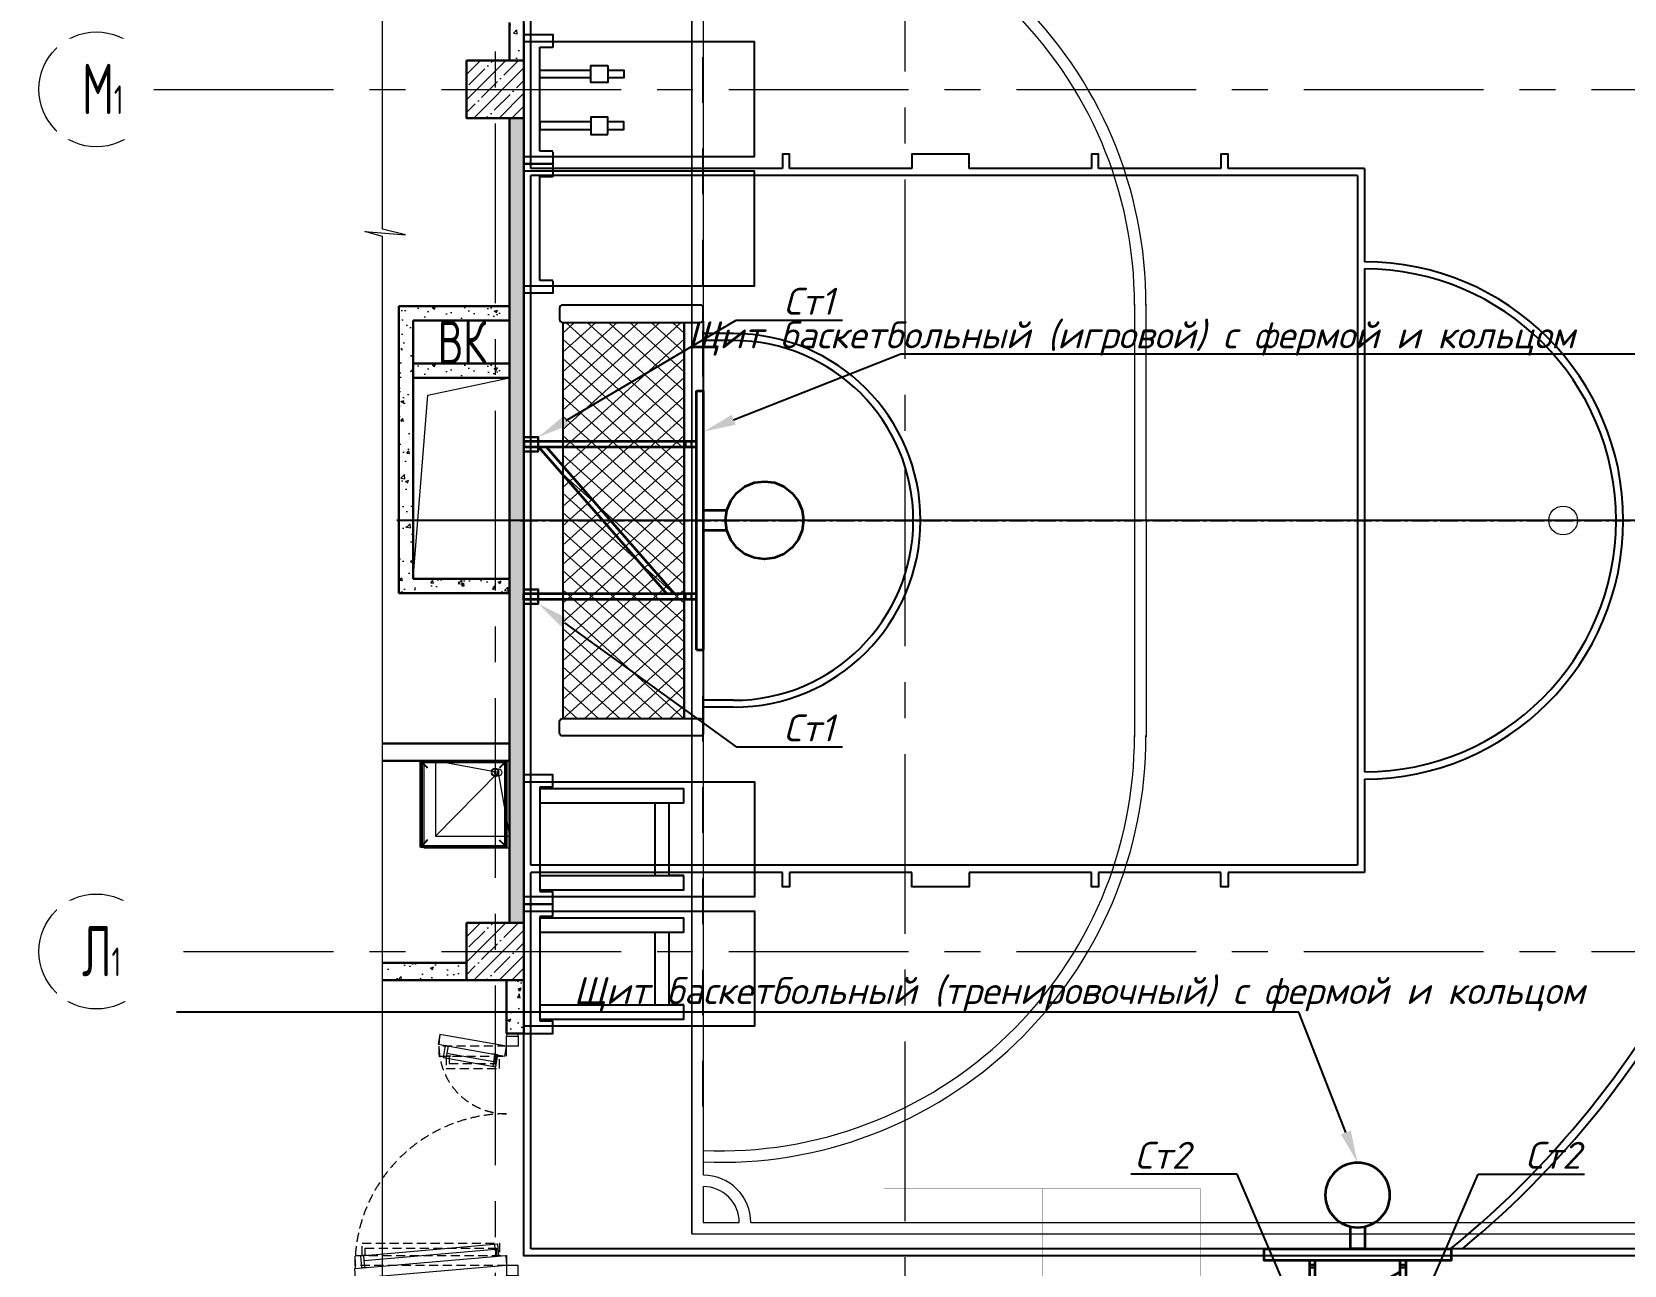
# Model space of a CAD drawing. Header units: millimetres. Extents: x 10124 to 8132345, y -95635 to 1386204.
# Drawn here: x 105699 to 116776, y 75604 to 84187 of the extents above; entities that cross this region are included whole.
import ezdxf
from ezdxf import colors
from ezdxf.entities.mleader import LeaderData, LeaderLine
from ezdxf.math import Vec2, Vec3

# ---------------------------------------------------------------- set-up
doc = ezdxf.new("R2010")
doc.units = ezdxf.units.MM
for name, pattern in [('CENTER', [2, 1.25, -0.25, 0.25, -0.25]), ('DASHED', [19.05, 12.7, -6.35]), ('Штрих', [6.35, 3.175, -3.175])]:
    doc.linetypes.add(name, pattern=pattern)
for name, color, linetype, lineweight in [('013', 7, 'Continuous', 13), ('030', 7, 'Continuous', 30), ('АР_Колонны', 250, 'Continuous', 30), ('АР_Колонны Штрих', 250, 'Continuous', 5), ('АР_Оси', 193, 'Continuous', 9), ('АР_Перегородки витражные', 152, 'Continuous', 13), ('АР_Перегородки газоблок', 165, 'Continuous', 30), ('АР_Перегородки газоблок_Штрих', 165, 'Continuous', 5), ('АР_тонкая линия', 250, 'Continuous', 0), ('ТХ_мебель передв', 250, 'Continuous', 13), ('ТХ_разметка минифутбол', 7, 'Continuous', 9)]:
    doc.layers.add(name, color=color, linetype=linetype, lineweight=lineweight)
for name, color, linetype in [('АР_Отверстия', 251, 'Continuous'), ('ТХ ОБОРУДОВАНИЕ', 250, 'Continuous'), ('ТХ_обор_спорт', 5, 'Continuous'), ('ТХ_разметка баскетбол', 7, 'Continuous'), ('ТХ_сантехника', 253, 'Continuous'), ('ТХ_спорт_разметка', 2, 'Continuous')]:
    doc.layers.add(name, color=color, linetype=linetype)
doc.styles.add('100', font='isocpeui.ttf', dxfattribs={"height": 250})
doc.styles.add('ICOCPEUR', font='isocpeur.TTF')
doc.styles.add('ГОСТ 2.304', font='CS_Gost2304.shx')
pattern_1 = [(50, (291156.17, -40814.12), (215.17805, -18.82564), [22.5, -247.5]), (355, (291156.17, -40814.12), (-41.6254, 225.65764), [18, -198]), (100.45144, (291174.1, -40815.69), (173.55265, 206.832), [19.12206, -210.34263]), (46.1842, (291156.17, -40754.12), (320.1724, -49.6558), [33.75, -371.25]), (96.63564, (291182.85, -40758.26), (280.3986, 292.2356), [28.6831, -315.51413]), (351.18416, (291156.17, -40754.12), (280.3986, 292.2356), [27, -297]), (21, (291186.17, -40769.12), (179.07212, -120.78567), [22.5, -247.5]), (326, (291186.17, -40769.12), (72.9946, 217.54501), [18, -198]), (71.45144, (291201.1, -40779.18), (252.06671, 96.75935), [19.12206, -210.34263]), (37.5, (291156.17, -40814.12), (3.647957, 99.868156), [0, -195.6, 0, -201, 0, -198.75]), (7.5, (291156.17, -40814.12), (78.92086, 118.323514), [0, -114.6, 0, -191.1, 0, -75.75]), (327.5, (291089.27, -40814.12), (160.14673, -6.766462), [0, -75, 0, -234, 0, -310.5]), (317.5, (291059.27, -40814.12), (174.95585, 30.031495), [0, -97.5, 0, -155.4, 0, -220.5])]

# ---------------------------------------------------------------- blocks, each defined once
blk = doc.blocks.new('1700-3')
for p, q in [((-416, 1465), (-422, 1430)), ((-90, 1407), (-96, 1373))]:
    blk.add_line(p, q)
at = {"linetype": 'DASHED', "ltscale": 5}
for p, q in [((-80, 100), (-83, 135)), ((-991, 20), (-994, 55))]:
    blk.add_line(p, q, dxfattribs=at)
for points in [[(-476, 1526), (-12, 1444), (0, 1513), (-464, 1595)], [(0, -13), (-1051, -105), (-1057, -35), (-6, 57)]]:
    blk.add_lwpolyline(points, close=True)
for points in [[(80, 1600), (0, 1600), (0, 1583), (80, 1583), (80, 1600)], [(0, 1583), (80, 1583), (80, 1513), (50, 1513), (50, 1513), (0, 1513), (0, 1583)], [(-392, 1511), (-427, 1517), (-441, 1434), (-76, 1369), (-61, 1453), (-96, 1459)], [(-407, 1514), (-416, 1465), (-90, 1407), (-81, 1456)], [(-972, -28), (-1007, -31), (-1014, 54), (-63, 137), (-56, 52), (-91, 49)], [(-987, -29), (-991, 20), (-80, 100), (-76, 50)], [(0, -83), (80, -83), (80, -13), (50, -13), (50, -13), (0, -13), (0, -83)], [(80, -100), (0, -100), (0, -83), (80, -83), (80, -100)]]:
    blk.add_lwpolyline(points)
for points in [[(-471, 1443), (0, 1443), (0, 1513), (-471, 1513)], [(0, -13), (-1055, -13), (-1055, 57), (0, 57)]]:
    blk.add_lwpolyline(points, close=True, dxfattribs=at)
for points in [[(-386, 1443), (-421, 1443), (-421, 1358), (-50, 1358), (-50, 1443), (-85, 1443)], [(-401, 1443), (-401, 1393), (-70, 1393), (-70, 1443)], [(-970, 57), (-1005, 57), (-1005, 142), (-50, 142), (-50, 57), (-85, 57)], [(-985, 57), (-985, 107), (-70, 107), (-70, 57)]]:
    blk.add_lwpolyline(points, dxfattribs=at)
for centre, radius, start, end in [((0, 1513), 471, 170, 270), ((0, -13), 1055, 90, 181.2023)]:
    blk.add_arc(centre, radius, start, end, dxfattribs=at)
blk = doc.blocks.new('A$Ccdc9daad')
at = {"layer": 'ТХ_сантехника', "lineweight": 13, "ltscale": 500}
for p, q in [((-79, -81), (-519, 0)), ((-516, -524), (-79, -81)), ((-79, -81), (0, -524))]:
    blk.add_line(p, q, dxfattribs=at)
for points in [[(-596, -604), (0, -604), (0, 0), (-596, 0)], [(-516, -524), (0, -524), (0, 0), (-516, 0)]]:
    blk.add_lwpolyline(points, close=True, dxfattribs=at)
blk.add_circle((-79, -81), 25, dxfattribs=at)
blk = doc.blocks.new('Из_буфера30949')
for p, q in [((-600, 0), (-600, 600)), ((-600, 600), (0, 600)), ((-590, 590), (-590, 10)), ((-10, 590), (-590, 590)), ((-10, 10), (-10, 590)), ((0, 600), (0, 0)), ((0, 0), (-600, 0)), ((-590, 10), (-10, 10))]:
    blk.add_line(p, q)
for start, end in [(90, 270), (270, 90)]:
    blk.add_arc((-80, 80), 25, start, end)
for points, knots in [([(-550, 550), (-553, 554), (-559, 559), (-565, 565), (-569, 569), (-572, 572), (-575, 575), (-578, 578), (-580, 580), (-582, 582), (-585, 585), (-587, 587), (-589, 589), (-590, 590), (-590, 590)], [0, 0, 0, 0, 0.166667, 0.25, 0.333333, 0.375, 0.416667, 0.5, 0.541667, 0.583333, 0.666667, 0.75, 0.833333, 1, 1, 1, 1]), ([(-50, 550), (-46, 553), (-41, 559), (-35, 565), (-31, 569), (-28, 572), (-25, 575), (-22, 578), (-20, 580), (-18, 582), (-15, 585), (-13, 587), (-11, 589), (-10, 590), (-10, 590)], [0, 0, 0, 0, 0.166667, 0.25, 0.333333, 0.375, 0.416667, 0.5, 0.541667, 0.583333, 0.666667, 0.75, 0.833333, 1, 1, 1, 1]), ([(-550, 50), (-554, 47), (-559, 41), (-565, 35), (-569, 31), (-572, 28), (-575, 25), (-578, 22), (-580, 20), (-582, 18), (-585, 15), (-587, 13), (-589, 11), (-590, 10), (-590, 10)], [0, 0, 0, 0, 0.166667, 0.25, 0.333333, 0.375, 0.416667, 0.5, 0.541667, 0.583333, 0.666667, 0.75, 0.833333, 1, 1, 1, 1]), ([(-10, 10), (-10, 10), (-11, 11), (-13, 13), (-15, 15), (-18, 18), (-20, 20), (-22, 22), (-25, 25), (-28, 28), (-31, 31), (-35, 35), (-41, 41), (-47, 46), (-50, 50)], [-1, -1, -1, -1, -0.833333, -0.75, -0.666667, -0.583333, -0.541667, -0.5, -0.416667, -0.375, -0.333333, -0.25, -0.166667, 0, 0, 0, 0])]:
    blk.add_open_spline(points, degree=3, knots=knots)
blk = doc.blocks.new('спорт инвентарь 1')
blk.add_lwpolyline([(-53, 0), (-852, 0), (-852, 1604), (-53, 1604)], close=True)
for points in [[(-805, 111), (-805, 1112)], [(-704, 1112), (-805, 1112)], [(-704, 1112), (-704, 111)], [(-201, 1112), (-201, 1011), (-704, 1011), (-704, 911), (-201, 911)], [(-201, 111), (-201, 1112)], [(-101, 111), (-101, 1112), (-201, 1112)], [(-815, 201), (-900, 201), (-900, 0), (0, 0), (0, 201), (-90, 201)], [(-815, 201), (-815, 111)], [(-815, 111), (-90, 111)], [(-90, 111), (-90, 201)]]:
    blk.add_lwpolyline(points)
blk = doc.blocks.new('бег дорожка')
blk.add_lwpolyline([(-53, 0), (-852, 0), (-852, 1604), (-53, 1604)], close=True)
for points in [[(-818, 201), (-903, 201), (-903, 0), (-3, 0), (-3, 201), (-93, 201)], [(-815, 201), (-815, 111)], [(-815, 111), (-90, 111)], [(-90, 111), (-90, 201)]]:
    blk.add_lwpolyline(points)
blk = doc.blocks.new('У127б')
at = {"ltscale": 250.120383}
for points in [[(190191, -190748), (190191, -190867), (190072, -190867), (190072, -190748)], [(190191, -191228), (190191, -191109), (190072, -191109), (190072, -191228)]]:
    blk.add_lwpolyline(points, close=True, dxfattribs=at)
for points in [[(190072, -190835), (189718, -190835), (189718, -190781), (190072, -190781)], [(190191, -190781), (190303, -190781), (190303, -190835), (190191, -190835)], [(190072, -191141), (189718, -191141), (189718, -191196), (190072, -191195)], [(190191, -191195), (190303, -191195), (190303, -191141), (190191, -191141)]]:
    blk.add_lwpolyline(points, dxfattribs=at)
blk = doc.blocks.new('A$C4BE71BC3')
at = {"lineweight": 35, "ltscale": 100}
blk.add_lwpolyline([(102, -28588), (104, -28588), (104, -28750), (-38, -28750), (-38, -28588), (-38, -28588)], dxfattribs=at)
at = {"ltscale": 100}
for points in [[(-1, -30000), (67, -30000)], [(33, -29952), (33, -30047)]]:
    blk.add_lwpolyline(points, dxfattribs=at)
at = {"layer": '030', "color": 1, "ltscale": 100}
for points in [[(-517, -28835), (-477, -28835), (-477, -28875), (-517, -28875), (-517, -28835)], [(543, -28835), (583, -28835), (583, -28875), (543, -28875), (543, -28835)]]:
    blk.add_lwpolyline(points, dxfattribs=at)
at = {"layer": 'ТХ ОБОРУДОВАНИЕ', "lineweight": 35}
for p, q in [((-103, -28561), (-160, -28518)), ((-38, -28588), (-103, -28561)), ((168, -28561), (102, -28588)), ((224, -28518), (168, -28561)), ((32, -28597), (-38, -28588)), ((102, -28588), (32, -28597)), ((933, -28750), (-869, -28750)), ((-869, -28800), (-869, -28750)), ((933, -28800), (-869, -28800)), ((933, -28800), (933, -28750))]:
    blk.add_line(p, q, dxfattribs=at)
at = {"layer": 'ТХ ОБОРУДОВАНИЕ', "color": 1, "lineweight": 35}
for p, q in [((-517, -28800), (-517, -30000)), ((-477, -28800), (-477, -30000)), ((543, -28800), (543, -30000)), ((583, -28800), (583, -30000)), ((-477, -29843), (543, -28953)), ((-477, -29896), (543, -29006))]:
    blk.add_line(p, q, dxfattribs=at)
at = {"layer": 'ТХ ОБОРУДОВАНИЕ', "lineweight": 35}
blk.add_lwpolyline([(-239, -28326), (-230, -28256), (-203, -28191), (-160, -28135), (-103, -28092), (-38, -28065), (32, -28055), (102, -28065), (168, -28092), (224, -28135), (267, -28191), (294, -28256), (303, -28326), (294, -28396), (267, -28462), (224, -28518), (168, -28561), (102, -28588), (32, -28597), (-38, -28588), (-103, -28561), (-160, -28518), (-203, -28462), (-230, -28396)], close=True, dxfattribs=at)
at = {"layer": 'ТХ ОБОРУДОВАНИЕ', "color": 1, "lineweight": 35}
for points in [[(-517, -30000), (-477, -30000)], [(583, -30000), (543, -30000)]]:
    blk.add_lwpolyline(points, dxfattribs=at)
blk = doc.blocks.new('A$C205B6F02')
at = {"ltscale": 100}
for points in [[(2878, 978), (122, 978)], [(122, 978), (122, 133)], [(2878, 133), (122, 133)]]:
    blk.add_lwpolyline(points, dxfattribs=at)
at = {"layer": 'ТХ ОБОРУДОВАНИЕ', "lineweight": 18}
for p, q in [((120, 978), (884, 133)), ((120, 133), (884, 978)), ((122, 878), (212, 978)), ((122, 730), (347, 978)), ((122, 581), (481, 978)), ((122, 433), (615, 978)), ((122, 284), (749, 978)), ((254, 133), (1018, 978)), ((254, 978), (1018, 133)), ((388, 133), (1152, 978)), ((388, 978), (1152, 133)), ((522, 133), (1286, 978)), ((522, 978), (1286, 133)), ((656, 133), (1420, 978)), ((656, 978), (1420, 133)), ((791, 133), (1555, 978)), ((791, 978), (1555, 133)), ((925, 133), (1689, 978)), ((925, 978), (1689, 133)), ((1059, 133), (1823, 978)), ((1059, 978), (1823, 133)), ((1193, 133), (1957, 978)), ((1193, 978), (1957, 133)), ((1327, 133), (2091, 978)), ((1327, 978), (2091, 133)), ((1462, 133), (2226, 978)), ((1462, 978), (2226, 133)), ((1596, 133), (2360, 978)), ((1596, 978), (2360, 133)), ((1730, 133), (2494, 978)), ((1730, 978), (2494, 133)), ((1864, 133), (2628, 978)), ((1864, 978), (2628, 133)), ((1999, 133), (2762, 978)), ((1999, 978), (2762, 133)), ((2133, 978), (2878, 154)), ((2133, 133), (2878, 957)), ((2267, 978), (2878, 302)), ((2401, 978), (2878, 451)), ((2535, 978), (2878, 599)), ((2670, 978), (2878, 748)), ((2804, 978), (2878, 896)), ((122, 826), (749, 133)), ((2267, 133), (2878, 808)), ((122, 678), (615, 133)), ((2401, 133), (2878, 660)), ((122, 529), (481, 133)), ((2535, 133), (2878, 511)), ((122, 381), (347, 133)), ((2670, 133), (2878, 363)), ((122, 232), (212, 133)), ((2804, 133), (2878, 214))]:
    blk.add_line(p, q, dxfattribs=at)
at = {"layer": 'ТХ ОБОРУДОВАНИЕ'}
for points in [[(0, 22), (0, 978, -0.414214), (22, 1000), (100, 1000, -0.414214), (122, 978), (122, 22, -0.414214), (100, 0), (22, 0, -0.414214)], [(2999, 22), (2999, 978, 0.414214), (2977, 1000), (2900, 1000, 0.414214), (2878, 978), (2878, 22, 0.414214), (2900, 0), (2977, 0, 0.414214)]]:
    blk.add_lwpolyline(points, format="xyb", close=True, dxfattribs=at)
blk.add_lwpolyline([(122, 133), (2878, 133)], dxfattribs=at)
blk.add_lwpolyline([(2889, 3, -0.131652), (2878, 0), (122, 0, -0.131652), (111, 3)], format="xyb", dxfattribs=at)
blk = doc.blocks.new('баскетбол')
at = {"color": 1, "linetype": 'Штрих', "ltscale": 100}
blk.add_lwpolyline([(-9777, -4079), (-9777, 4058)], dxfattribs=at)
at = {"color": 7, "ltscale": 100}
for centre, radius, start, end in [((-8697, 0), 6531, 309.0887, 50.9113), ((-8689, 0), 6579, 309.6008, 50.3992)]:
    blk.add_arc(centre, radius, start, end, dxfattribs=at)
at = {"layer": 'ТХ_разметка баскетбол', "color": 7}
for p, q in [((-10977, 2450), (-10977, 5069)), ((-9227, 2450), (-10977, 2450)), ((-8327, 2450), (-9177, 2450)), ((-7077, 2450), (-7927, 2450)), ((-6177, 2450), (-7027, 2450)), ((-5177, 2450), (-6126, 2450)), ((-5177, 2450), (-5177, 1800)), ((-5225, 2400), (-10977, 2400)), ((-10977, -2400), (-10977, 2400)), ((-5225, 2400), (-5225, -2400)), ((-5177, 1750), (-5177, -1750)), ((-9566, 1300), (-9777, 1300)), ((-9777, 1252), (-9777, 1300)), ((-9566, 1252), (-9777, 1252)), ((-9566, -1252), (-9777, -1252)), ((-9777, -1300), (-9777, -1252)), ((-9566, -1300), (-9777, -1300)), ((-5177, -1800), (-5177, -2450)), ((-5225, -2400), (-10977, -2400)), ((-10977, -5069), (-10977, -2450)), ((-9227, -2450), (-10977, -2450)), ((-8327, -2450), (-9177, -2450)), ((-7077, -2450), (-7927, -2450)), ((-6177, -2450), (-7027, -2450)), ((-5177, -2450), (-6126, -2450)), ((-5279, -5069), (-10977, -5069)), ((726, -5069), (-5195, -5069))]:
    blk.add_line(p, q, dxfattribs=at)
for points in [[(4205, 5117), (12525, 5117), (12525, -5117), (-11025, -5117), (-11025, 5117), (-2705, 5117)], [(-9177, 2450), (-9177, 2550), (-9227, 2550), (-9227, 2450)], [(-7927, 2450), (-7927, 2550), (-8327, 2550), (-8327, 2450)], [(-7027, 2450), (-7027, 2550), (-7077, 2550), (-7077, 2450)], [(-6126, 2450), (-6126, 2550), (-6177, 2550), (-6177, 2450)], [(-9177, -2450), (-9177, -2550), (-9227, -2550), (-9227, -2450)], [(-7927, -2450), (-7927, -2550), (-8327, -2550), (-8327, -2450)], [(-7027, -2450), (-7027, -2550), (-7077, -2550), (-7077, -2450)], [(-6126, -2450), (-6126, -2550), (-6177, -2550), (-6177, -2450)]]:
    blk.add_lwpolyline(points, dxfattribs=at)
for centre, radius, start, end in [((-5177, 0), 1800, 270, 90), ((-5177, 0), 1750, 270, 90), ((-9566, 0), 1300, 270, 90), ((-9568, 0), 1252, 270.0736, 89.9142)]:
    blk.add_arc(centre, radius, start, end, dxfattribs=at)
blk = doc.blocks.new('A$C00b7f25d')
at = {"layer": 'ТХ_разметка минифутбол', "color": 1}
for p, q in [((-445, 697), (-444, 10627)), ((-444, 10628), (-444, 697)), ((-365, 10218), (-365, 1106)), ((-365, 1026), (-365, 777)), ((-365, 777), (-114, 777)), ((-34, 777), (10123, 777)), ((-444, 698), (10203, 698))]:
    blk.add_line(p, q, dxfattribs=at)
for points in [[(2635, 7167), (2636, 4157)], [(2715, 7167), (2716, 4157)]]:
    blk.add_lwpolyline(points, dxfattribs=at)
blk.add_circle((5617, 5662), 100, dxfattribs=at)
for centre, radius, start, end in [((-244, 7171), 2959, 359.7889, 92.3348), ((-244, 7171), 2879, 359.7849, 92.3978), ((-244, 4154), 2959, 267.6652, 0.2111), ((-244, 4154), 2879, 267.6022, 0.2151), ((-364, 776), 330, 0, 90.0135), ((-364, 776), 250, 0, 90.0177)]:
    blk.add_arc(centre, radius, start, end, dxfattribs=at)
blk = doc.blocks.new('ферма тренир')
at = {"color": 1, "lineweight": 35}
for p, q in [((822805, -86724), (822819, -86724)), ((822812, -86730), (822812, -86717)), ((822517, -86782), (823107, -87100)), ((822517, -86827), (823107, -87145))]:
    blk.add_line(p, q, dxfattribs=at)
at = {"color": 250, "lineweight": 35}
for p, q in [((822805, -87225), (822818, -87225)), ((822812, -87219), (822812, -87232))]:
    blk.add_line(p, q, dxfattribs=at)
at = {"color": 1, "lineweight": 35}
for points in [[(822477, -87224), (822477, -86724), (822517, -86724), (822517, -87224)], [(823147, -87224), (823147, -86724), (823107, -86724), (823107, -87224)]]:
    blk.add_lwpolyline(points, dxfattribs=at)
at = {"color": 250, "lineweight": 35}
blk.add_lwpolyline([(822162, -87304), (823462, -87304), (823462, -87224), (822162, -87224)], close=True, dxfattribs=at)
blk.add_lwpolyline([(822862, -87460), (822862, -87304), (822762, -87304), (822762, -87460)], dxfattribs=at)
blk.add_circle((822812, -87679), 225, dxfattribs=at)
at = {"layer": '030', "color": 1, "ltscale": 100}
for points in [[(822477, -86724), (822517, -86724), (822517, -86744), (822477, -86744), (822477, -86724)], [(823107, -86724), (823147, -86724), (823147, -86744), (823107, -86744), (823107, -86724)], [(822477, -87174), (822517, -87174), (822517, -87194), (822477, -87194), (822477, -87174)], [(823107, -87174), (823147, -87174), (823147, -87194), (823107, -87194), (823107, -87174)]]:
    blk.add_lwpolyline(points, dxfattribs=at)

msp = doc.modelspace()

# ---------------------------------------------------------------- hatches: boundary and pattern name
at = {"layer": 'АР_Колонны Штрих', "ltscale": 100}
h = msp.add_hatch(dxfattribs=at)
h.set_pattern_fill('ANSI35', color=256, scale=500)
h.set_pattern_definition([(45, (-848329.84, 123858.04), (-88.388348, 88.388348), []), (45, (-848241.46, 123858.04), (-88.388348, 88.388348), [156.25, -31.25, 0, -31.25])])
h.paths.add_polyline_path([(109122.256, 83986.564), (108722.256, 83986.564), (108722.256, 83586.564), (109122.256, 83586.564)])
h = msp.add_hatch(dxfattribs=at)
h.set_pattern_fill('ANSI35', color=256, scale=500)
h.set_pattern_definition([(45, (-848329.84, 117858.04), (-88.388348, 88.388348), []), (45, (-848241.46, 117858.04), (-88.388348, 88.388348), [156.25, -31.25, 0, -31.25])])
h.paths.add_polyline_path([(109122.256, 77986.564), (108722.256, 77986.564), (108722.256, 77586.564), (109122.256, 77586.564)])
at = {"layer": 'АР_Перегородки газоблок_Штрих', "ltscale": 100}
h = msp.add_hatch(dxfattribs=at)
h.set_pattern_fill('AR-CONC', color=256, scale=30)
h.set_pattern_definition(pattern_1)
h.paths.add_polyline_path([(109121.708, 84250.751), (109022.256, 84250.751), (109121.708, 84250.764), (109021.982, 84250.737), (109022.53, 83986.564), (109122.256, 83986.564)])
h = msp.add_hatch(dxfattribs=at)
h.set_pattern_fill('AR-CONC', color=256, scale=30)
h.set_pattern_definition([(50, (291176.17, -40042.48), (215.17805, -18.82564), [22.5, -247.5]), (355, (291176.17, -40042.48), (-41.6254, 225.65764), [18, -198]), (100.45144, (291194.1, -40044.05), (173.55265, 206.832), [19.12206, -210.34263]), (46.1842, (291176.17, -39982.48), (320.1724, -49.6558), [33.75, -371.25]), (96.63564, (291202.85, -39986.62), (280.3986, 292.2356), [28.6831, -315.51413]), (351.18416, (291176.17, -39982.48), (280.3986, 292.2356), [27, -297]), (21, (291206.17, -39997.48), (179.07212, -120.78567), [22.5, -247.5]), (326, (291206.17, -39997.48), (72.9946, 217.54501), [18, -198]), (71.45144, (291221.1, -40007.54), (252.06671, 96.75935), [19.12206, -210.34263]), (37.5, (291176.17, -40042.48), (3.647957, 99.868156), [0, -195.6, 0, -201, 0, -198.75]), (7.5, (291176.17, -40042.48), (78.92086, 118.323514), [0, -114.6, 0, -191.1, 0, -75.75]), (327.5, (291109.27, -40042.48), (160.14673, -6.766462), [0, -75, 0, -234, 0, -310.5]), (317.5, (291079.27, -40042.48), (174.95585, 30.031495), [0, -97.5, 0, -155.4, 0, -220.5])])
h.paths.add_polyline_path([(109122.256, 83586.564), (109022.256, 83586.564), (109022.256, 77986.564), (109122.256, 77986.564)])
h = msp.add_hatch(dxfattribs=at)
h.set_pattern_fill('AR-CONC', color=256, scale=30)
h.set_pattern_definition([(50, (21279.8, -41455.7), (215.17805, -18.82564), [22.5, -247.5]), (355, (21279.8, -41455.7), (-41.6254, 225.65764), [18, -198]), (100.45144, (21297.72, -41457.27), (173.55265, 206.832), [19.12206, -210.34263]), (46.1842, (21279.8, -41395.7), (320.1724, -49.6558), [33.75, -371.25]), (96.63564, (21306.47, -41399.84), (280.3986, 292.2356), [28.6831, -315.5141]), (351.18416, (21279.8, -41395.7), (280.3986, 292.2356), [27, -297]), (21, (21309.8, -41410.7), (179.07212, -120.78567), [22.5, -247.5]), (326, (21309.8, -41410.7), (72.9946, 217.545), [18, -198]), (71.45144, (21324.71, -41420.76), (252.0667, 96.75935), [19.12206, -210.34263]), (37.5, (21279.79, -41455.7), (3.647957, 99.868156), [0, -195.6, 0, -201, 0, -198.75]), (7.5, (21279.79, -41455.7), (78.92086, 118.32351), [0, -114.6, 0, -191.1, 0, -75.75]), (327.5, (21212.89, -41455.7), (160.14673, -6.76646), [0, -75, 0, -234, 0, -310.5]), (317.5, (21182.89, -41455.7), (174.95585, 30.0315), [0, -97.5, 0, -155.4, 0, -220.5])])
h.paths.add_polyline_path([(109022.128, 82278.634), (108252.256, 82278.657), (108252.256, 80280.532), (109022.128, 80280.532), (109022.128, 80380.532), (108352.256, 80380.532), (108352.189, 82178.634), (109022.128, 82178.634)])
h = msp.add_hatch(dxfattribs=at)
h.set_pattern_fill('AR-CONC', color=256, scale=30)
h.set_pattern_definition([(50, (21279.8, -41855.7), (215.17805, -18.82564), [22.5, -247.5]), (355, (21279.8, -41855.7), (-41.6254, 225.65764), [18, -198]), (100.45144, (21297.72, -41857.27), (173.55265, 206.832), [19.12206, -210.34263]), (46.1842, (21279.8, -41795.7), (320.1724, -49.6558), [33.75, -371.25]), (96.63564, (21306.47, -41799.84), (280.3986, 292.2356), [28.6831, -315.5141]), (351.18416, (21279.8, -41795.7), (280.3986, 292.2356), [27, -297]), (21, (21309.8, -41810.7), (179.07212, -120.78567), [22.5, -247.5]), (326, (21309.8, -41810.7), (72.9946, 217.545), [18, -198]), (71.45144, (21324.71, -41820.76), (252.0667, 96.75935), [19.12206, -210.34263]), (37.5, (21279.79, -41855.7), (3.647957, 99.868156), [0, -195.6, 0, -201, 0, -198.75]), (7.5, (21279.79, -41855.7), (78.92086, 118.32351), [0, -114.6, 0, -191.1, 0, -75.75]), (327.5, (21212.89, -41855.7), (160.14673, -6.76646), [0, -75, 0, -234, 0, -310.5]), (317.5, (21182.89, -41855.7), (174.95585, 30.0315), [0, -97.5, 0, -155.4, 0, -220.5])])
h.paths.add_polyline_path([(109022.128, 81878.634), (108352.189, 81878.634), (108352.189, 81778.634), (109022.128, 81778.634)])
h = msp.add_hatch(dxfattribs=at)
h.set_pattern_fill('AR-CONC', color=256, scale=30)
h.set_pattern_definition(pattern_1)
h.paths.add_polyline_path([(108137.401, 77706.564), (108137.401, 77586.564), (108722.256, 77586.564), (108722.256, 77706.564)])
h = msp.add_hatch(dxfattribs=at)
h.set_pattern_fill('AR-CONC', color=256, scale=30)
h.set_pattern_definition(pattern_1)
h.paths.add_polyline_path([(109122.256, 77586.564), (109002.256, 77586.564), (109002.256, 77214.924), (109122.256, 77214.923)])

# ---------------------------------------------------------------- linework, layer by layer
at = {"layer": '013', "ltscale": 100}
msp.add_lwpolyline([(108137.401, 74006.132), (108137.401, 82763.392), (108015.746, 82796.812), (108298.33, 82773.1), (108137.401, 82814.293), (108137.401, 90932.325)], dxfattribs=at)
at = {"layer": '030', "ltscale": 100}
for points in [[(109122.256, 81366.514), (109122.256, 81266.514), (109222.256, 81266.514), (109222.256, 81366.514), (109122.256, 81366.514)], [(109122.256, 80306.514), (109122.256, 80206.514), (109222.256, 80206.514), (109222.256, 80306.514), (109122.256, 80306.514)]]:
    msp.add_lwpolyline(points, dxfattribs=at)
at = {"layer": 'АР_Колонны', "ltscale": 100}
for points in [[(108722.256, 83986.564), (109122.256, 83986.564), (109122.256, 83586.564), (108722.256, 83586.564)], [(108722.256, 77986.564), (109122.256, 77986.564), (109122.256, 77586.564), (108722.256, 77586.564)]]:
    msp.add_lwpolyline(points, close=True, dxfattribs=at)
at = {"layer": 'АР_Оси', "linetype": 'CENTER', "ltscale": 1000}
for p, q in [((108922.256, 93549.033), (108922.256, 70633.238)), ((111771.727, 85160.35), (111771.727, 70633.238)), ((106548.232, 83786.564), (139831.173, 83786.564)), ((106548.232, 77786.564), (139831.173, 77786.564))]:
    msp.add_line(p, q, dxfattribs=at)
at = {"layer": 'АР_Оси', "ltscale": 0.5}
for centre in [(106148.232, 83786.564), (106148.232, 77786.564)]:
    msp.add_circle(centre, 400, dxfattribs=at)
at = {"layer": 'АР_Перегородки газоблок', "ltscale": 100}
for p, q in [((108252.256, 82278.657), (109022.128, 82278.634)), ((108252.256, 82278.657), (108252.256, 80280.532)), ((109022.128, 82178.634), (108352.256, 82178.634)), ((108352.256, 82178.634), (108352.256, 80380.532)), ((109022.128, 81878.634), (108352.189, 81878.634)), ((108352.256, 80380.532), (109022.128, 80380.532)), ((109022.128, 80280.532), (108252.256, 80280.532)), ((109002.256, 77586.564), (109002.256, 77214.924)), ((109002.256, 77214.924), (109122.256, 77214.924))]:
    msp.add_line(p, q, dxfattribs=at)
for points in [[(109022.256, 83986.564), (109022.256, 84250.772)], [(109122.256, 83986.564), (109122.256, 84250.729)], [(109022.256, 83586.564), (109022.256, 77986.564)], [(109122.256, 83586.564), (109122.256, 77986.564)], [(109022.128, 81778.634), (108352.189, 81778.634)], [(108137.401, 79233.047), (109022.256, 79233.047)], [(109022.256, 79113.047), (108137.401, 79113.047)], [(108137.401, 77706.564), (108722.256, 77706.564)], [(108722.256, 77586.564), (108137.401, 77586.564)], [(109122.256, 77586.564), (109122.256, 77214.924)]]:
    msp.add_lwpolyline(points, dxfattribs=at)
at = {"layer": 'АР_тонкая линия', "ltscale": 100}
for p, q in [((108454.224, 81659.379), (109022.128, 81778.634)), ((108352.256, 80380.532), (108454.224, 81659.379))]:
    msp.add_line(p, q, dxfattribs=at)
at = {"layer": 'ТХ_мебель передв', "color": 1, "ltscale": 100}
msp.add_line((121466.171, 80786.52), (113427.171, 80786.52), dxfattribs=at)
at = {"layer": 'ТХ_обор_спорт', "color": 0, "linetype": 'CENTER', "ltscale": 100}
msp.add_lwpolyline([(109097.256, 80786.514), (132697.256, 80786.525)], dxfattribs=at)
at = {"layer": 'ТХ_обор_спорт', "const_width": 2}
for points in [[(111627.256, 75036.564), (111627.256, 76136.564), (112727.256, 76136.564), (112727.256, 75036.564)], [(112727.256, 75036.564), (112727.256, 76136.564), (113827.256, 76136.564), (113827.256, 75036.564)]]:
    msp.add_lwpolyline(points, close=True, dxfattribs=at)
at = {"layer": 'ТХ_спорт_разметка', "ltscale": 0.1}
msp.add_line((120897.256, 80786.52), (108238.741, 80786.52), dxfattribs=at)

# ---------------------------------------------------------------- block references
at = {"lineweight": 13, "ltscale": 500}
msp.add_blockref('A$Ccdc9daad', (109022.256, 79113.047), dxfattribs=at)
at = {"layer": 'АР_Перегородки витражные'}
msp.add_blockref('1700-3', (109002.256, 75614.924), dxfattribs=at)
at = {"layer": 'ТХ ОБОРУДОВАНИЕ', "rotation": 90.00000000000001}
msp.add_blockref('A$C205B6F02', (110370.309, 79286.515), dxfattribs=at)
at = {"layer": 'ТХ ОБОРУДОВАНИЕ', "lineweight": 35, "ltscale": 2, "rotation": 270}
msp.add_blockref('A$C4BE71BC3', (139122.064, 80819.618), dxfattribs=at)
at = {"layer": 'ТХ_обор_спорт', "color": 217, "ltscale": 10, "true_color": 0x93278f}
msp.add_blockref('баскетбол', (120147.256, 80786.525), dxfattribs=at)
at = {"layer": 'ТХ_обор_спорт', "ltscale": 100}
msp.add_blockref('A$C00b7f25d', (110734.755, 75124.179), dxfattribs=at)
at = {"layer": 'ТХ_обор_спорт', "xscale": -1}
for name, p, rotation in [('бег дорожка', (109122.256, 84170.957), 270), ('У127б', (-80484.463, -107274.675), 180), ('бег дорожка', (109122.255, 83270.939), 270)]:
    msp.add_blockref(name, p, dxfattribs=dict(at, rotation=rotation))
at = {"layer": 'ТХ_обор_спорт', "rotation": 270}
for p in [(109122.256, 78114.941), (109122.256, 77214.924)]:
    msp.add_blockref('спорт инвентарь 1', p, dxfattribs=at)
at = {"layer": 'ТХ_обор_спорт', "color": 250, "linetype": 'Continuous', "lineweight": 30, "xscale": -1, "rotation": 180}
msp.add_blockref('ферма тренир', (-707889.584, -11587.776), dxfattribs=at)
at = {"layer": 'ТХ_сантехника', "ltscale": 75, "rotation": 90}
for p in [(109002.256, 79113.047), (109002.256, 79113.002)]:
    msp.add_blockref('Из_буфера30949', p, dxfattribs=at)

# ---------------------------------------------------------------- texts
at = {"layer": 'АР_Отверстия', "ltscale": 100, "insert": (108691.929, 82026.081), "char_height": 300, "attachment_point": 5, "line_spacing_factor": 0.7, "style": 'ICOCPEUR'}
msp.add_mtext('\\A1;{\\W0.7;ВК}', dxfattribs=at)

# ---------------------------------------------------------------- leaders
at = {"layer": 'ТХ_обор_спорт', "color": 250}
ml = msp.add_multileader_mtext('Standard', dxfattribs=at)
ml.set_content('\\pxsm1,qc;Ст1', color=7, style='100')
ml.set_leader_properties(color=256, lineweight=25)
ml.build(insert=Vec2(0, 0))
ml.multileader.update_dxf_attribs({"text_left_attachment_type": 6, "text_right_attachment_type": 6, "dogleg_length": 150, "arrow_head_size": 225, "scale": 75})
ctx = ml.context
ctx.base_point, ctx.scale, ctx.char_height, ctx.arrow_head_size, ctx.landing_gap_size, ctx.plane_origin = Vec3(110748.634, 82180.483), 75, 187.5, 225, 150, Vec3(149346.724, 61496.363)
ctx.left_attachment, ctx.right_attachment, ctx.text_align_type = 6, 6, 1
notes = []
notes.append((ctx, [(0, (1, 1, 0), (110598.634, 82180.483), (1, 0), 150, [(1, [(109222.256, 81366.514)], 0, [])])]))
ctx.mtext.insert, ctx.mtext.width, ctx.mtext.defined_height, ctx.mtext.alignment, ctx.mtext.line_spacing_factor, ctx.mtext.flow_direction = Vec3(111104.245, 82405.483), 2692.81306, 2275.552, 2, 0.8, 5
ml = msp.add_multileader_mtext('Standard', dxfattribs=at)
ml.set_content('\\pxsm1,qc;Ст1', color=7, style='100')
ml.set_leader_properties(color=256, lineweight=25)
ml.build(insert=Vec2(0, 0))
ml.multileader.update_dxf_attribs({"text_left_attachment_type": 6, "text_right_attachment_type": 6, "dogleg_length": 150, "arrow_head_size": 225, "scale": 75})
ctx = ml.context
ctx.base_point, ctx.scale, ctx.char_height, ctx.arrow_head_size, ctx.landing_gap_size, ctx.plane_origin = Vec3(130335.809, 82180.483), 75, 187.5, 225, 150, Vec3(92448.94, 61496.363)
ctx.left_attachment, ctx.right_attachment, ctx.text_align_type = 6, 6, 1
notes.append((ctx, [(0, (1, 1, 0), (131197.03, 82180.483), (-1, 0), 150, [(1, [(132573.408, 81366.514)], 0, [])])]))
ctx.mtext.insert, ctx.mtext.width, ctx.mtext.defined_height, ctx.mtext.alignment, ctx.mtext.line_spacing_factor, ctx.mtext.flow_direction = Vec3(130691.42, 82405.483), 2692.81306, 2275.552, 2, 0.8, 5
ml = msp.add_multileader_mtext('Standard', dxfattribs=at)
ml.set_content('\\pxsm1,qc;Щит баскетбольный (игровой) с фермой и кольцом', color=7, style='100')
ml.set_leader_properties(color=256, lineweight=25)
ml.build(insert=Vec2(0, 0))
ml.multileader.update_dxf_attribs({"text_left_attachment_type": 6, "text_right_attachment_type": 6, "dogleg_length": 150, "arrow_head_size": 225, "scale": 75})
ctx = ml.context
ctx.base_point, ctx.scale, ctx.char_height, ctx.arrow_head_size, ctx.landing_gap_size, ctx.plane_origin = Vec3(111893.539, 81946.754), 75, 187.5, 225, 150, Vec3(150491.629, 63071.694)
ctx.left_attachment, ctx.right_attachment, ctx.text_align_type = 6, 6, 1
notes.append((ctx, [(0, (1, 1, 0), (111743.539, 81946.754), (1, 0), 150, [(1, [(110372.255, 81404.544)], 0, [])])]))
ctx.mtext.insert, ctx.mtext.width, ctx.mtext.defined_height, ctx.mtext.alignment, ctx.mtext.line_spacing_factor, ctx.mtext.flow_direction = Vec3(113346.735, 82171.754), 2692.81306, 2275.552, 2, 0.8, 5
ml = msp.add_multileader_mtext('Standard', dxfattribs=at)
ml.set_content('\\pxsm1,qc;Щит баскетбольный (игровой) с фермой\\Pи кольцом', color=7, style='100')
ml.set_leader_properties(color=256, lineweight=25)
ml.build(insert=Vec2(0, 0))
ml.multileader.update_dxf_attribs({"text_left_attachment_type": 6, "text_right_attachment_type": 6, "dogleg_length": 150, "arrow_head_size": 225, "scale": 75})
ctx = ml.context
ctx.base_point, ctx.scale, ctx.char_height, ctx.arrow_head_size, ctx.landing_gap_size, ctx.plane_origin = Vec3(127270.658, 81946.754), 75, 187.5, 225, 150, Vec3(165868.749, 63071.694)
ctx.left_attachment, ctx.right_attachment, ctx.text_align_type = 6, 6, 1
notes.append((ctx, [(1, (1, 1, 0), (130177.051, 81946.754), (-1, 0), 150, [(1, [(131424.276, 81419.315)], 0, [])])]))
ctx.mtext.insert, ctx.mtext.width, ctx.mtext.defined_height, ctx.mtext.alignment, ctx.mtext.line_spacing_factor, ctx.mtext.flow_direction = Vec3(128648.854, 82171.754), 2692.81306, 2275.552, 2, 0.8, 5
ml = msp.add_multileader_mtext('Standard', dxfattribs=at)
ml.set_content('\\pxsm1,qc;Ст1', color=7, style='100')
ml.set_leader_properties(color=256, lineweight=25)
ml.build(insert=Vec2(0, 0))
ml.multileader.update_dxf_attribs({"text_left_attachment_type": 6, "text_right_attachment_type": 6, "dogleg_length": 150, "arrow_head_size": 225, "scale": 75})
ctx = ml.context
ctx.base_point, ctx.scale, ctx.char_height, ctx.arrow_head_size, ctx.landing_gap_size, ctx.plane_origin = Vec3(110748.634, 79211.423), 75, 187.5, 225, 150, Vec3(149346.724, 60336.363)
ctx.left_attachment, ctx.right_attachment, ctx.text_align_type = 6, 6, 1
notes.append((ctx, [(0, (1, 1, 0), (110598.634, 79211.423), (1, 0), 150, [(1, [(109222.256, 80206.514)], 0, [])])]))
ctx.mtext.insert, ctx.mtext.width, ctx.mtext.defined_height, ctx.mtext.alignment, ctx.mtext.line_spacing_factor, ctx.mtext.flow_direction = Vec3(111104.245, 79436.423), 2692.81306, 2275.552, 2, 0.8, 5
ml = msp.add_multileader_mtext('Standard', dxfattribs=at)
ml.set_content('\\pxsm1,qc;Ст1', color=7, style='100')
ml.set_leader_properties(color=256, lineweight=25)
ml.build(insert=Vec2(0, 0))
ml.multileader.update_dxf_attribs({"text_left_attachment_type": 6, "text_right_attachment_type": 6, "dogleg_length": 150, "arrow_head_size": 225, "scale": 75})
ctx = ml.context
ctx.base_point, ctx.scale, ctx.char_height, ctx.arrow_head_size, ctx.landing_gap_size, ctx.plane_origin = Vec3(130335.809, 79211.423), 75, 187.5, 225, 150, Vec3(92448.94, 60336.363)
ctx.left_attachment, ctx.right_attachment, ctx.text_align_type = 6, 6, 1
notes.append((ctx, [(0, (1, 1, 0), (131197.03, 79211.423), (-1, 0), 150, [(1, [(132573.408, 80206.514)], 0, [])])]))
ctx.mtext.insert, ctx.mtext.width, ctx.mtext.defined_height, ctx.mtext.alignment, ctx.mtext.line_spacing_factor, ctx.mtext.flow_direction = Vec3(130691.42, 79436.423), 2692.81306, 2275.552, 2, 0.8, 5
ml = msp.add_multileader_mtext('Standard', dxfattribs=at)
ml.set_content('\\pxsm1,qc;Ст2', color=7, style='100')
ml.set_leader_properties(color=256, lineweight=25)
ml.build(insert=Vec2(0, 0))
ml.multileader.update_dxf_attribs({"text_left_attachment_type": 6, "text_right_attachment_type": 6, "dogleg_length": 150, "arrow_head_size": 225, "scale": 75})
ctx = ml.context
ctx.base_point, ctx.scale, ctx.char_height, ctx.arrow_head_size, ctx.landing_gap_size, ctx.plane_origin = Vec3(113192.76, 76237.021), 75, 187.5, 225, 150, Vec3(75336.289, 57361.961)
ctx.left_attachment, ctx.right_attachment, ctx.text_align_type = 6, 6, 1
notes.append((ctx, [(0, (1, 1, 0), (114084.379, 76237.021), (-1, 0), 150, [(1, [(114556.487, 75136.564)], 0, [])])]))
ctx.mtext.insert, ctx.mtext.width, ctx.mtext.defined_height, ctx.mtext.alignment, ctx.mtext.line_spacing_factor, ctx.mtext.flow_direction = Vec3(113563.57, 76462.021), 2692.81306, 2275.552, 2, 0.8, 5
ml = msp.add_multileader_mtext('Standard', dxfattribs=at)
ml.set_content('\\pxsm1,qc;Ст2', color=7, style='100')
ml.set_leader_properties(color=256, lineweight=25)
ml.build(insert=Vec2(0, 0))
ml.multileader.update_dxf_attribs({"text_left_attachment_type": 6, "text_right_attachment_type": 6, "dogleg_length": 150, "arrow_head_size": 225, "scale": 75})
ctx = ml.context
ctx.base_point, ctx.scale, ctx.char_height, ctx.arrow_head_size, ctx.landing_gap_size, ctx.plane_origin = Vec3(115910.132, 76237.021), 75, 187.5, 225, 150, Vec3(154508.223, 57361.961)
ctx.left_attachment, ctx.right_attachment, ctx.text_align_type = 6, 6, 1
notes.append((ctx, [(0, (1, 1, 0), (115760.132, 76237.021), (1, 0), 150, [(1, [(115288.024, 75136.564)], 0, [])])]))
ctx.mtext.insert, ctx.mtext.width, ctx.mtext.defined_height, ctx.mtext.alignment, ctx.mtext.line_spacing_factor, ctx.mtext.flow_direction = Vec3(116280.942, 76462.021), 2692.81306, 2275.552, 2, 0.8, 5
ml = msp.add_multileader_mtext('Standard', dxfattribs=at)
ml.set_content('\\pxsm1,qc;Ст2', color=7, style='100')
ml.set_leader_properties(color=256, lineweight=25)
ml.build(insert=Vec2(0, 0))
ml.multileader.update_dxf_attribs({"text_left_attachment_type": 6, "text_right_attachment_type": 6, "dogleg_length": 150, "arrow_head_size": 225, "scale": 75})
ctx = ml.context
ctx.base_point, ctx.scale, ctx.char_height, ctx.arrow_head_size, ctx.landing_gap_size, ctx.plane_origin = Vec3(125198.529, 76237.021), 75, 187.5, 225, 150, Vec3(87342.058, 57361.961)
ctx.left_attachment, ctx.right_attachment, ctx.text_align_type = 6, 6, 1
notes.append((ctx, [(0, (1, 1, 0), (126090.148, 76237.021), (-1, 0), 150, [(1, [(126562.256, 75136.564)], 0, [])])]))
ctx.mtext.insert, ctx.mtext.width, ctx.mtext.defined_height, ctx.mtext.alignment, ctx.mtext.line_spacing_factor, ctx.mtext.flow_direction = Vec3(125569.338, 76462.021), 2692.81306, 2275.552, 2, 0.8, 5
ml = msp.add_multileader_mtext('Standard', dxfattribs=at)
ml.set_content('\\pxsm1,qc;Ст2', color=7, style='100')
ml.set_leader_properties(color=256, lineweight=25)
ml.build(insert=Vec2(0, 0))
ml.multileader.update_dxf_attribs({"text_left_attachment_type": 6, "text_right_attachment_type": 6, "dogleg_length": 150, "arrow_head_size": 225, "scale": 75})
ctx = ml.context
ctx.base_point, ctx.scale, ctx.char_height, ctx.arrow_head_size, ctx.landing_gap_size, ctx.plane_origin = Vec3(127915.901, 76237.021), 75, 187.5, 225, 150, Vec3(166513.992, 57361.961)
ctx.left_attachment, ctx.right_attachment, ctx.text_align_type = 6, 6, 1
notes.append((ctx, [(0, (1, 1, 0), (127765.901, 76237.021), (1, 0), 150, [(1, [(127293.793, 75136.564)], 0, [])])]))
ctx.mtext.insert, ctx.mtext.width, ctx.mtext.defined_height, ctx.mtext.alignment, ctx.mtext.line_spacing_factor, ctx.mtext.flow_direction = Vec3(128286.711, 76462.021), 2692.81306, 2275.552, 2, 0.8, 5
for ctx, leaders in notes:
    for number, flags, end, landing, length, lines in leaders:
        leader = LeaderData()
        leader.index, (leader.has_last_leader_line, leader.has_dogleg_vector, leader.attachment_direction) = number, flags
        leader.last_leader_point, leader.dogleg_vector, leader.dogleg_length = Vec3(end), Vec3(landing), length
        for number, points, colour, breaks in lines:
            line = LeaderLine()
            line.index, line.vertices, line.color, line.breaks = number, Vec3.list(points), colors.encode_raw_color(colour), breaks
            leader.lines.append(line)
        ctx.leaders.append(leader)

# ---------------------------------------------------------------- next in the draw order: texts
at = {"layer": 'АР_Оси', "char_height": 350, "width": 528.82017, "attachment_point": 1, "line_spacing_factor": 1.149209, "style": 'ГОСТ 2.304', "bg_fill": 2}
for s, insert in [('{\\W0.8;М\\H0.57143x;1}', (106048.411, 83964.343)), ('{\\W0.8;Л\\H0.57143x;1}', (106048.411, 77964.343))]:
    msp.add_mtext(s, dxfattribs=dict(at, insert=insert))

# ---------------------------------------------------------------- next in the draw order: linework, layer by layer
at = {"layer": 'АР_Оси', "linetype": 'CENTER', "ltscale": 1000}
msp.add_line((106548.232, 83786.564), (139831.173, 83786.564), dxfattribs=at)

# ---------------------------------------------------------------- next in the draw order: leaders
at = {"layer": 'ТХ_обор_спорт', "color": 250}
ml = msp.add_multileader_mtext('Standard', dxfattribs=at)
ml.set_content('\\pxsm1,qc;Щит баскетбольный (тренировочный) с фермой и кольцом', color=7, style='100')
ml.set_leader_properties(color=256, lineweight=25)
ml.build(insert=Vec2(0, 0))
ml.multileader.update_dxf_attribs({"text_left_attachment_type": 6, "text_right_attachment_type": 6, "dogleg_length": 150, "arrow_head_size": 225, "scale": 75})
ctx = ml.context
ctx.base_point, ctx.scale, ctx.char_height, ctx.arrow_head_size, ctx.landing_gap_size, ctx.plane_origin = Vec3(111607.612, 77364.608), 75, 187.5, 225, 150, Vec3(148752.361, 57798.842)
ctx.left_attachment, ctx.right_attachment, ctx.text_align_type = 6, 6, 1
notes = []
notes.append((ctx, [(1, (1, 1, 0), (114514.004, 77364.608), (-1, 0), 150, [(1, [(114922.256, 76316.564)], 0, [])])]))
ctx.mtext.insert, ctx.mtext.width, ctx.mtext.defined_height, ctx.mtext.alignment, ctx.mtext.line_spacing_factor, ctx.mtext.flow_direction = Vec3(112985.808, 77608.358), 2692.81306, 2275.552, 2, 0.8, 5
ml = msp.add_multileader_mtext('Standard', dxfattribs=at)
ml.set_content('\\pxsm1,qc;Щит баскетбольный (тренировочный) с фермой и кольцом', color=7, style='100')
ml.set_leader_properties(color=256, lineweight=25)
ml.build(insert=Vec2(0, 0))
ml.multileader.update_dxf_attribs({"text_left_attachment_type": 6, "text_right_attachment_type": 6, "dogleg_length": 150, "arrow_head_size": 225, "scale": 75})
ctx = ml.context
ctx.base_point, ctx.scale, ctx.char_height, ctx.arrow_head_size, ctx.landing_gap_size, ctx.plane_origin = Vec3(123607.612, 77365.388), 75, 187.5, 225, 150, Vec3(160752.361, 57799.622)
ctx.left_attachment, ctx.right_attachment, ctx.text_align_type = 6, 6, 1
notes.append((ctx, [(1, (1, 1, 0), (126514.004, 77365.388), (-1, 0), 150, [(1, [(126922.256, 76317.343)], 0, [])])]))
ctx.mtext.insert, ctx.mtext.width, ctx.mtext.defined_height, ctx.mtext.alignment, ctx.mtext.line_spacing_factor, ctx.mtext.flow_direction = Vec3(124985.808, 77609.138), 2692.81306, 2275.552, 2, 0.8, 5
for ctx, leaders in notes:
    for number, flags, end, landing, length, lines in leaders:
        leader = LeaderData()
        leader.index, (leader.has_last_leader_line, leader.has_dogleg_vector, leader.attachment_direction) = number, flags
        leader.last_leader_point, leader.dogleg_vector, leader.dogleg_length = Vec3(end), Vec3(landing), length
        for number, points, colour, breaks in lines:
            line = LeaderLine()
            line.index, line.vertices, line.color, line.breaks = number, Vec3.list(points), colors.encode_raw_color(colour), breaks
            leader.lines.append(line)
        ctx.leaders.append(leader)

doc.saveas('drawing.dxf')
